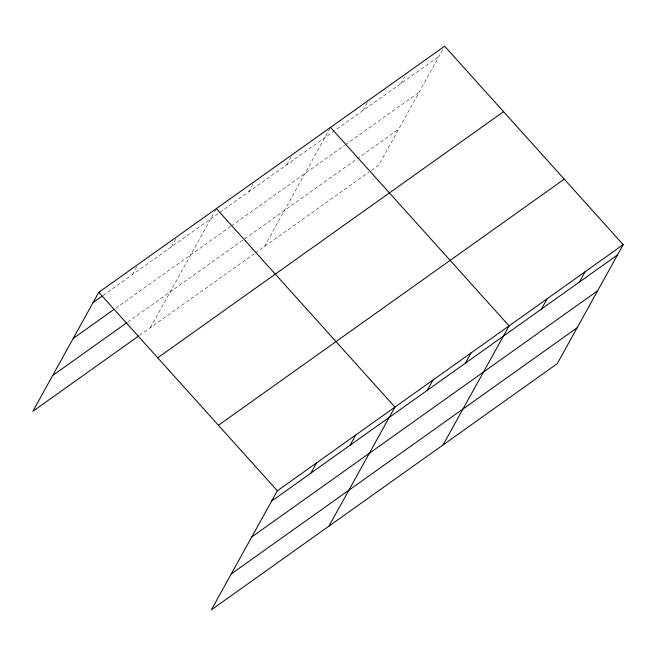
<?xml version="1.0" encoding="UTF-8"?>
<svg xmlns="http://www.w3.org/2000/svg" width="656" height="656" viewBox="0 0 656 656"><rect width="100%" height="100%" fill="white"/><g stroke="black" fill="none" stroke-linecap="round" stroke-linejoin="round"><path stroke-width="0.49" stroke-dasharray="3.28 2.46" d="M132.282 274.692L137.506 265.278M171.478 246.795L176.702 237.382M150.388 327.664L215.898 209.485M248.722 191.831L253.938 182.409M286.762 164.754L291.986 155.341M264.516 246.443L330.025 128.264M362.85 110.602L368.065 101.188M400.89 83.533L404.686 76.686M442.734 49.61L378.651 165.214L369.549 171.692M103.099 295.462L438.938 56.457M115.727 308.213L230.477 226.541M231.306 225.951L344.605 145.32M345.433 144.73L419.045 92.348M127.748 322.039L356.364 159.342M357.192 158.752L398.545 129.322M139.548 335.38L254.594 253.503M255.422 252.913L368.721 172.282"/><path stroke-width="0.98" d="M623.2 244.647L277.349 490.786L211.371 609.818L557.223 363.686L623.2 244.647L444.629 46.182L98.777 292.314L32.8 411.353L138.711 335.97M310.854 473.156L316.545 462.89M350.05 445.268L355.741 434.994M328.959 526.128L394.937 407.097L216.373 208.633M427.286 390.295L432.985 380.021M465.334 363.219L471.024 352.953M443.087 444.907L509.072 325.876L330.501 127.412M541.421 309.074L547.112 298.8M579.461 281.998L585.16 271.723M93.086 302.588L102.262 296.061M73.193 338.48L114.054 309.394M52.693 375.462L126.92 322.637M157.711 357.807L503.562 111.676M218.423 425.285L564.275 179.154M271.658 501.053L617.509 254.922M251.765 536.944L597.608 290.813M231.265 573.926L577.116 327.795M98.777 292.314L277.349 490.786"/></g></svg>
